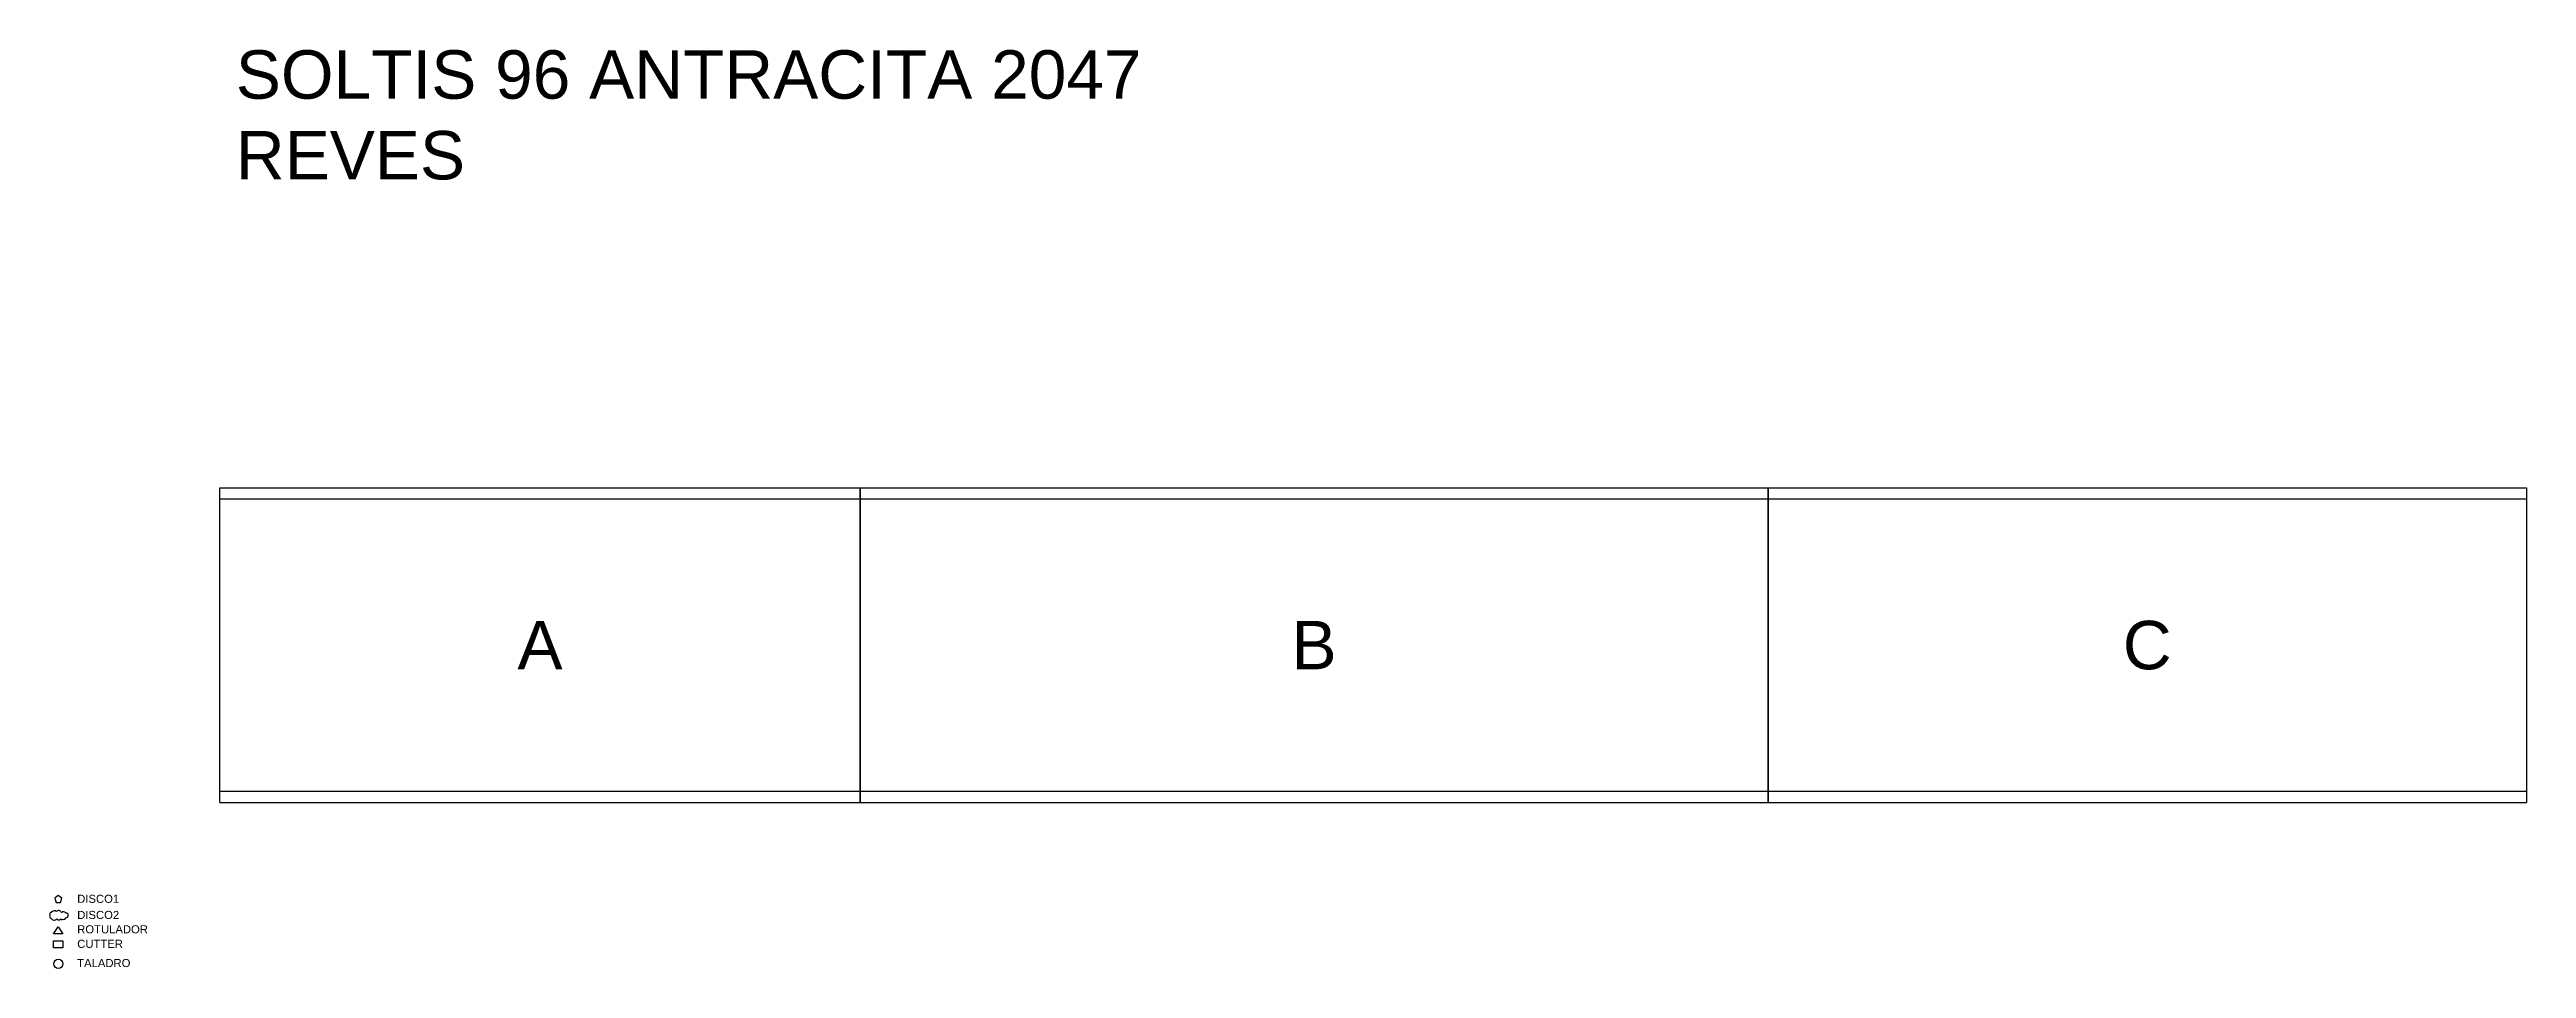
# Model space of a CAD drawing. Header units: millimetres. Extents: x -54 to 15295, y -29 to 5664.
import ezdxf
from ezdxf.enums import TextEntityAlignment as Align

# ---------------------------------------------------------------- set-up
doc = ezdxf.new("R2010")
doc.units = ezdxf.units.MM
for name, color, linetype in [('CUTTER', 112, 'Continuous'), ('DISCO1', 7, 'Continuous'), ('DISCO2', 6, 'Continuous'), ('ROTULADOR', 1, 'Continuous'), ('taladro', 160, 'Continuous'), ('texto', 106, 'Continuous')]:
    doc.layers.add(name, color=color, linetype=linetype)
doc.styles.add('1 cm', font='arial.ttf', dxfattribs={"height": 0.01})
doc.styles.get("Standard").update_dxf_attribs({"font": 'arial.ttf'})

msp = doc.modelspace()

# ---------------------------------------------------------------- linework, layer by layer
at = {"layer": 'CUTTER'}
msp.add_lwpolyline([(29, 100), (-29, 100), (-29, 143), (29, 143)], close=True, dxfattribs=at)
at = {"layer": 'DISCO1'}
msp.add_line((1000, 1000), (15295, 1000), dxfattribs=at)
for points in [[(1000, 1000), (1000, 2950), (4970, 2950), (4970, 1000)], [(4970, 1000), (4970, 2950), (10595, 2950), (10595, 1000)], [(10595, 1000), (10595, 2950), (15295, 2950), (15295, 1000)]]:
    msp.add_lwpolyline(points, dxfattribs=at)
msp.add_lwpolyline([(0, 423), (-22, 407), (-14, 381), (14, 381), (22, 407)], close=True, dxfattribs=at)
at = {"layer": 'DISCO2'}
msp.add_lwpolyline([(-13, 324, 0.5), (-38, 322, 0.5), (-45, 318, 0.5), (-52, 301, 0.5), (-46, 283, 0.5), (-9, 278, 0.5), (15, 278, 0.5), (26, 277, 0.5), (46, 288, 0.5), (61, 299, 0.5), (47, 315, 0.5), (44, 316, 0.5), (21, 319, 0.5), (19, 319, 0.5)], format="xyb", close=True, dxfattribs=at)
at = {"layer": 'ROTULADOR'}
for p, q in [((1000, 2880), (4970, 2880)), ((4970, 2880), (10595, 2880)), ((10595, 2880), (15295, 2880)), ((1000, 1070), (4970, 1070)), ((4970, 1070), (10595, 1070)), ((10595, 1070), (15295, 1070))]:
    msp.add_line(p, q, dxfattribs=at)
msp.add_lwpolyline([(-29, 186), (0, 229), (29, 186)], close=True, dxfattribs=at)
at = {"layer": 'taladro'}
msp.add_circle((0, 0), 28.5, dxfattribs=at)

# ---------------------------------------------------------------- texts
at = {"layer": 'CUTTER', "insert": (117, 149), "char_height": 50, "width": 271.8, "attachment_point": 1}
msp.add_mtext('CUTTER', dxfattribs=at)
at = {"layer": 'DISCO1', "insert": (117, 428), "char_height": 50, "width": 271.8, "attachment_point": 1}
msp.add_mtext('DISCO1', dxfattribs=at)
at = {"layer": 'DISCO2', "insert": (117, 328), "char_height": 50, "width": 271.8, "attachment_point": 1}
msp.add_mtext('DISCO2', dxfattribs=at)
at = {"layer": 'ROTULADOR', "insert": (117, 239), "char_height": 50, "width": 271.8, "attachment_point": 1}
msp.add_mtext('ROTULADOR', dxfattribs=at)
at = {"layer": 'taladro', "insert": (117, 30), "char_height": 50, "width": 271.8, "attachment_point": 1}
msp.add_mtext('TALADRO', dxfattribs=at)
at = {"layer": 'texto', "style": '1 cm'}
for s, p in [('A', (2985, 1975)), ('B', (7782, 1975)), ('C', (12945, 1975))]:
    msp.add_text(s, height=300, dxfattribs=at).set_placement(p, align=Align.MIDDLE_CENTER)
at = {"layer": 'texto', "insert": (1100, 5660), "char_height": 300, "width": 6225.85, "attachment_point": 1}
msp.add_mtext('SOLTIS 96 ANTRACITA 2047\\PREVES', dxfattribs=at)

doc.saveas('drawing.dxf')
